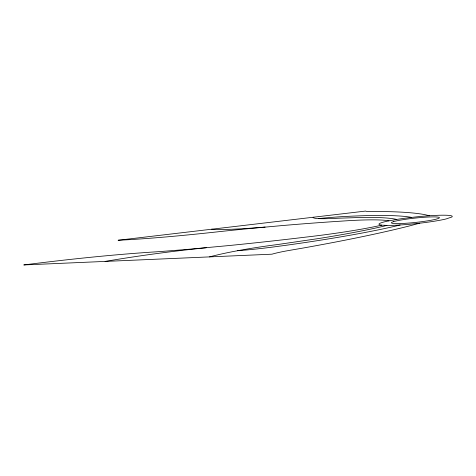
<?xml version="1.0" encoding="UTF-8"?>
<svg xmlns="http://www.w3.org/2000/svg" width="476" height="476" viewBox="0 0 476 476"><rect width="100%" height="100%" fill="white"/><g stroke="black" fill="none" stroke-linecap="round" stroke-linejoin="round"><path stroke-width="0.71" d="M419.487 223.232L410.473 225.666A302.32 24.092 -7.7 0 1 302.801 248.091L288.819 250.501A42.245 4.968 -6.7 0 0 271.945 254.19L23.8 264.942A470.228 56.941 -10.5 0 1 157.604 251.733A268.815 18.867 -6.9 0 0 191.013 249.067L227.51 245.693A268.815 18.867 -6.9 0 0 306.199 237.066A93.552 8.134 -6.8 0 0 379.473 225.648L381.651 225.154A36.836 3.326 -6.1 0 1 388.886 220.846L397.531 219.311A36.836 3.326 -6.1 0 1 411.383 217.437L415.036 217.026A36.783 3.326 -6.1 0 1 429.37 215.765L429.411 215.753A36.836 3.326 -6.1 0 1 438.943 215.265L441.698 215.206A36.836 3.326 -6.1 0 1 449.826 215.503L451.004 215.711A36.836 3.326 -6.1 0 1 451.772 217.032L446.03 218.966A36.836 3.326 -6.1 0 1 434.576 221.173L431.042 221.721A36.836 3.326 -6.1 0 1 419.487 223.232A36.783 3.326 -6.1 0 1 403.702 224.737L400.013 224.987A36.836 3.326 -6.1 0 1 387.589 225.428L381.609 225.148M400.173 224.975L397.656 225.606A179.755 15.161 -7.1 0 1 285.439 245.36L272.706 247.068A71.65 6.908 -7.1 0 1 239.196 250.608L237.667 250.715M386.917 225.416L383.602 226.231A158.091 13.382 -7.1 0 1 318.438 238.571L277.288 244.581A95.849 11.138 -6.9 0 0 240.023 250.275L234.317 251.34A95.849 11.138 -6.9 0 0 209.505 256.897M318.456 218.603L319.711 218.472A61.874 5.111 -6.8 0 1 342.672 216.616L350.187 216.229A202.371 19.183 -7.4 0 1 410.449 217.181L411.538 217.419M388.957 220.834L387.994 220.65A99.371 9.217 -6.9 0 0 341.25 221.144A587.997 83.49 -9.2 0 0 282.006 225.588L251.929 228.331A587.997 83.49 -9.2 0 0 221.56 231.395A179.262 11.192 -7.1 0 1 118.102 240.255L365.699 211.058A27.388 1.999 -6.4 0 0 370.625 211.564L376.909 211.522A384.233 36.866 -8.4 0 1 425.544 214.795L429.382 215.759M396.657 219.454L395.342 219.133A175.097 16.41 -7.3 0 0 361.998 217.425L338.109 218.222A62.927 4.623 -6.5 0 1 319.265 218.651L317.319 218.538A62.927 4.623 -6.5 0 1 313.113 217.264M105.077 261.419A181.79 21.384 -8.1 0 1 206.298 247.758M265.114 227.058A106.844 7.485 -6.9 0 1 211.653 229.224M393.676 221.62L392.748 221.929A24.115 2.178 -6.1 0 0 391.433 222.732L391.504 222.952A24.115 2.178 -6.1 0 0 427.716 220.828L429.858 220.471A24.115 2.178 -6.1 0 0 434.332 216.901L432.714 216.901A24.115 2.178 -6.1 0 0 393.676 221.62"/></g></svg>
